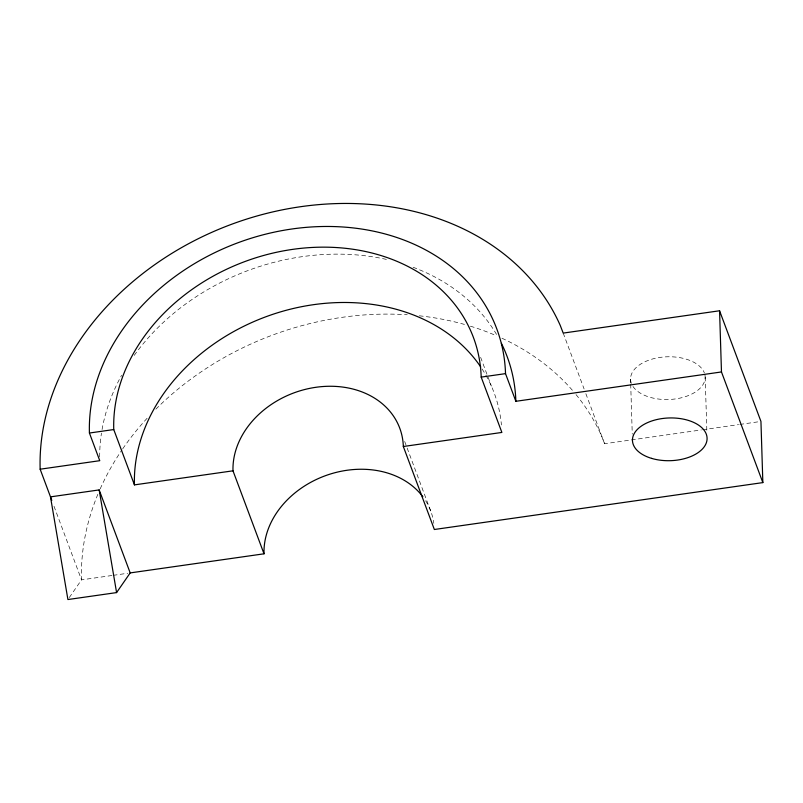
<?xml version="1.0" encoding="UTF-8"?>
<svg xmlns="http://www.w3.org/2000/svg" width="803" height="803" viewBox="0 0 803 803"><rect width="100%" height="100%" fill="white"/><g stroke="black" fill="none" stroke-linecap="round" stroke-linejoin="round"><path stroke-width="0.6" stroke-dasharray="4.01 3.01" d="M69.279 597.573L81.525 579.856A273.733 220.323 -20.5 0 1 98.227 493.423M576.012 394.574A273.733 220.323 -20.5 0 1 601.588 435.999L604.579 443.748L701.37 429.926M702.615 429.756L738.599 424.616M739.844 424.436L758.464 421.786M111.938 575.51L81.525 579.856L53.118 503.882M113.153 575.339L127.757 573.262M563.204 333.094L584.112 389.003M585.849 393.661L604.579 443.748M480.626 357.325L491.396 386.143M404.682 441.469L431.341 512.766M705.175 377.089L706.891 432.024M630.556 379.217L630.666 382.961M630.706 384.205L632.262 434.152M100.174 488.927A273.733 220.323 -20.5 0 1 122.046 449.81M122.739 448.787A273.733 220.323 -20.5 0 1 147.471 417.881M155.822 409.189A273.733 220.323 -20.5 0 1 407.282 314.756M419.296 315.8A273.733 220.323 -20.5 0 1 464.465 324.432M470.357 326.169A273.733 220.323 -20.5 0 1 496.495 335.774M501.935 338.214A273.733 220.323 -20.5 0 1 573.754 391.864M425.61 500.751A87.095 70.102 -20.5 0 1 433.841 523.385M99.692 456.957A212.765 171.25 -20.5 0 1 101.479 433.048M102.051 429.575A212.765 171.25 -20.5 0 1 121.624 375.252M134.191 355.418A212.765 171.25 -20.5 0 1 387.076 259.55M413.053 267.248A212.765 171.25 -20.5 0 1 497.94 336.838M485.895 375.242A187.882 151.225 -20.5 0 1 501.423 425.028M482.081 368.968A187.882 151.225 -20.5 0 1 485.283 374.188M704.944 375.001A37.329 21.37 -1.8 0 1 674.721 399.021A37.329 21.37 -1.8 0 1 631.79 384.366M631.369 383.362A37.329 21.37 -1.8 0 1 660.106 357.405A37.329 21.37 -1.8 0 1 704.361 372.943"/><path stroke-width="1.2" d="M130.186 572.91L99.16 489.92L50.489 496.866L67.914 599.54L116.586 592.594L130.186 572.91L264.016 553.809A87.095 70.102 -20.5 0 1 325.938 475.506A87.095 70.102 -20.5 0 1 422.83 496.736M403.327 446.508L501.875 432.436L481.188 377.109A187.882 151.225 -20.5 0 0 292.663 249.372A187.882 151.225 -20.5 0 0 113.755 429.555L134.442 484.882L232.99 470.819A87.095 70.102 -20.5 0 1 315.93 387.287A87.095 70.102 -20.5 0 1 403.327 446.508L434.353 529.498L762.85 482.603L760.943 421.424L719.568 310.771L563.204 333.094L560.213 325.345A273.733 220.323 -20.5 0 0 259.028 215.415A273.733 220.323 -20.5 0 0 40.15 469.203L51.804 500.369M40.15 469.203L99.763 460.691L89.424 433.028L113.755 429.555M481.188 377.109L505.519 373.636L515.867 401.299L721.475 371.95L762.85 482.603M232.99 470.819L264.016 553.809M99.16 489.92L116.586 592.594M719.568 310.771L721.475 371.95M89.424 433.028A212.765 171.25 -20.5 0 1 292.031 228.975A212.765 171.25 -20.5 0 1 505.519 373.636M501.393 343.333A212.765 171.25 -20.5 0 1 515.867 401.299M134.442 484.882A187.882 151.225 -20.5 0 1 271.675 314.706A187.882 151.225 -20.5 0 1 480.716 366.921M651.544 458.362A37.329 21.37 -1.8 0 0 707.082 438.267A37.329 21.37 -1.8 0 0 650.691 421.354A37.329 21.37 -1.8 0 0 651.544 458.362"/></g></svg>
